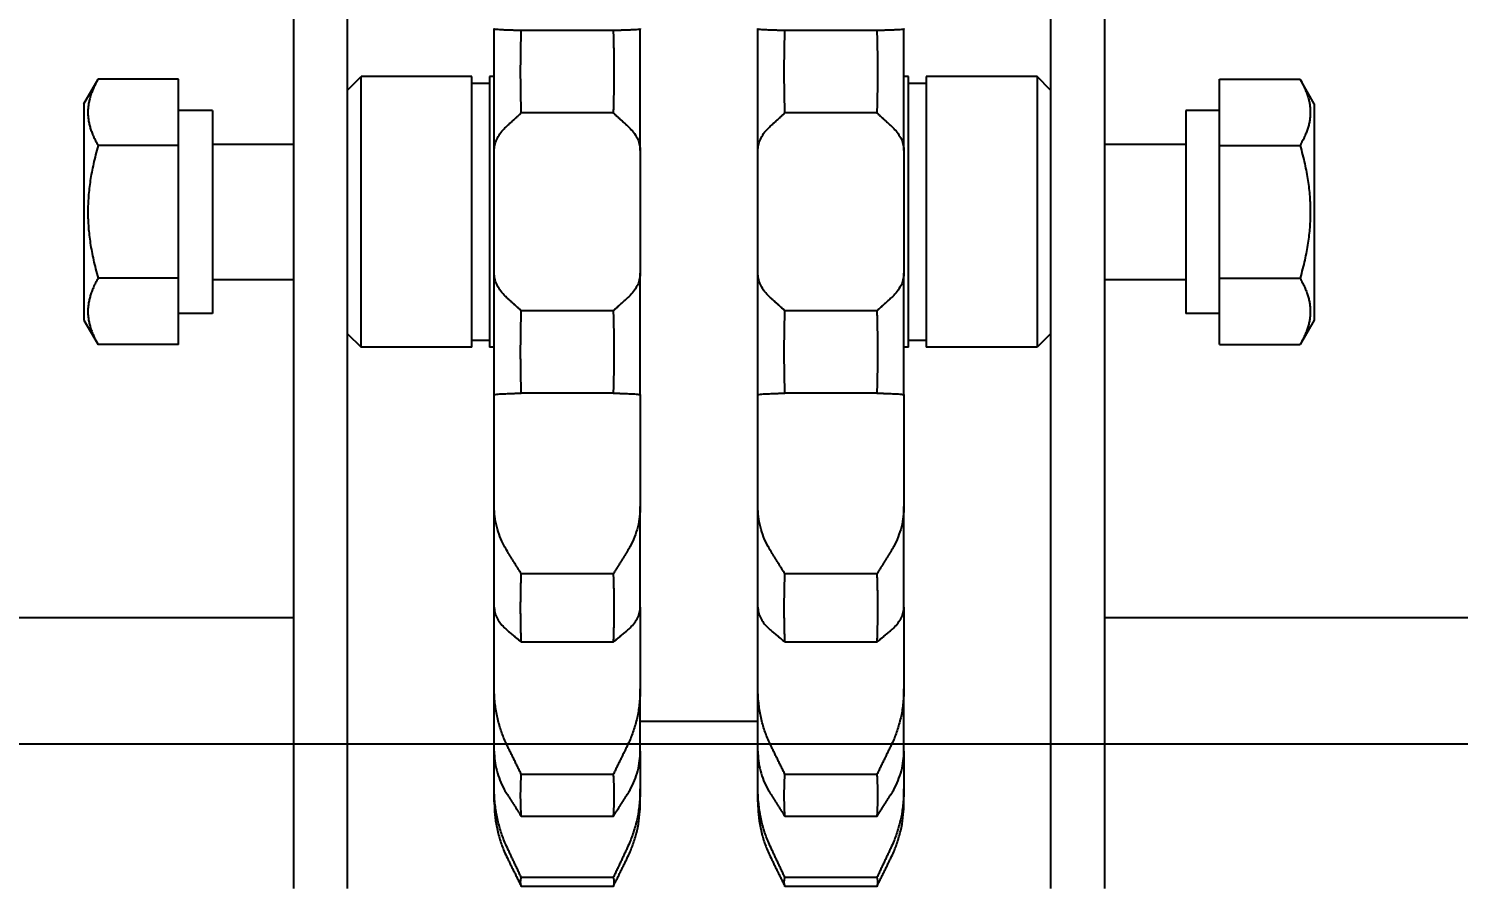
# Model space of a CAD drawing. Header units: millimetres. Extents: x -383313 to -161684, y -117025 to 99224.
# Drawn here: x -348138.7 to -348033, y -3123.4 to -3060 of the extents above; entities that cross this region are included whole.
import ezdxf

# ---------------------------------------------------------------- set-up
doc = ezdxf.new("R2010")
doc.units = ezdxf.units.MM
doc.header["$MEASUREMENT"] = 0
doc.layers.get('Defpoints').update_dxf_attribs({"color": 31})
for name, color, linetype in [('001__КОНСТРУКТИВ__размеры внутр.', 7, 'Continuous'), ('PV-10B1', 7, 'Continuous'), ('PV-3401', 7, 'Continuous')]:
    doc.layers.add(name, color=color, linetype=linetype)
doc.styles.add('PSTUDIO', font='arial.ttf')
doc.dimstyles.new('PS_TICK', dxfattribs={"dimscale": 100, "dimtxt": 2.5, "dimasz": 1, "dimexe": 2, "dimexo": 2, "dimgap": 1, "dimtad": 1, "dimdec": 0, "dimzin": 0, "dimdsep": 46, "dimtxsty": 'PSTUDIO', "dimblk": 'ARCHTICK', "dimcen": 2, "dimdle": 1.5, "dimse1": 1, "dimse2": 1, "dimadec": 0, "dimazin": 0, "dimtfac": 1, "dimtdec": 0, "dimtix": 1, "dimtmove": 1, "dimatfit": 3, "dimldrblk": 'ARCHTICK', "dimfxl": 1, "dimtolj": 1, "dimtzin": 0, "dimarcsym": 0})

# ---------------------------------------------------------------- blocks, each defined once
blk = doc.blocks.new('_ArchTick')
at = {"color": 0, "linetype": 'ByBlock', "const_width": 0.15}
blk.add_lwpolyline([(-0.5, -0.5), (0.5, 0.5)], dxfattribs=at)
blk = doc.blocks.new('*D267')
at = {"layer": '001__КОНСТРУКТИВ__размеры внутр.', "color": 0, "lineweight": -2, "ltscale": 100, "transparency": 16777216}
for p, q in [((-349188.38, -1822.52), (-349188.38, -4257.72)), ((-344174, -2819.4), (-344174, -4257.72)), ((-349338.38, -4057.72), (-344024, -4057.72))]:
    blk.add_line(p, q, dxfattribs=at)
at = {"layer": 'Defpoints', "color": 0, "ltscale": 100, "transparency": 16777216}
for p in [(-349188.38, -1622.52), (-344174, -2619.4), (-344174, -4057.72)]:
    blk.add_point(p, dxfattribs=at)
at = {"layer": '001__КОНСТРУКТИВ__размеры внутр.', "color": 0, "lineweight": -2, "ltscale": 100, "transparency": 16777216, "xscale": 100, "yscale": 100, "zscale": 100, "rotation": 180}
blk.add_blockref('_ArchTick', (-349188.38, -4057.72), dxfattribs=at)
at = {"layer": '001__КОНСТРУКТИВ__размеры внутр.', "color": 0, "lineweight": -2, "ltscale": 100, "transparency": 16777216, "xscale": 100, "yscale": 100, "zscale": 100}
blk.add_blockref('_ArchTick', (-344174, -4057.72), dxfattribs=at)
at = {"layer": '001__КОНСТРУКТИВ__размеры внутр.', "color": 0, "ltscale": 100, "transparency": 16777216, "insert": (-346681.19, -3830.08), "char_height": 250, "attachment_point": 5, "style": 'PSTUDIO'}
blk.add_mtext('\\A1;5014', dxfattribs=at)
blk = doc.blocks.new('*U200')
at = {"layer": 'PV-3401'}
for p, q in [((-1678.6, 5802.65), (-1678.6, 5357.65)), ((-1716.6, 5373.15), (-1718.42, 5372.1)), ((-1716.6, 5373.15), (-1700.6, 5373.15)), ((-1700.6, 5373.15), (-1698.79, 5372.1)), ((-1718.42, 5366.15), (-1718.42, 5372.1)), ((-1713.51, 5366.15), (-1713.51, 5372.1)), ((-1703.7, 5366.15), (-1703.7, 5372.1)), ((-1698.79, 5366.15), (-1698.79, 5372.1)), ((-1713.51, 5366.15), (-1718.42, 5366.15)), ((-1716.1, 5366.15), (-1716.1, 5363.65)), ((-1703.7, 5366.15), (-1713.51, 5366.15)), ((-1698.79, 5366.15), (-1703.7, 5366.15)), ((-1701.1, 5366.15), (-1701.1, 5363.65)), ((-1716.1, 5363.65), (-1701.1, 5363.65)), ((-1713.6, 5357.65), (-1713.6, 5363.65)), ((-1703.6, 5357.65), (-1703.6, 5363.65)), ((-1658.6, 5357.65), (-1738.6, 5357.65)), ((-1738.6, 5353.65), (-1658.6, 5353.65)), ((-1717.6, 5353.65), (-1718.6, 5352.65)), ((-1699.6, 5353.65), (-1698.6, 5352.65)), ((-1718.6, 5352.65), (-1698.6, 5352.65)), ((-1718.6, 5352.65), (-1718.6, 5344.45)), ((-1698.6, 5352.65), (-1698.6, 5344.45)), ((-1718.6, 5344.45), (-1698.6, 5344.45)), ((-1718.1, 5344.45), (-1718.1, 5343.15)), ((-1699.1, 5344.45), (-1699.1, 5343.15)), ((-1698.6, 5343.15), (-1718.6, 5343.15)), ((-1718.6, 5343.15), (-1718.6, 5342.8)), ((-1698.6, 5343.15), (-1698.6, 5342.8)), ((-1722.15, 5342.8), (-1722.12, 5342.8)), ((-1713.13, 5342.8), (-1722.12, 5342.8)), ((-1713.13, 5342.8), (-1712.31, 5342.8)), ((-1712.31, 5342.8), (-1704.9, 5342.8)), ((-1704.9, 5342.8), (-1704.08, 5342.8)), ((-1695.09, 5342.8), (-1704.08, 5342.8)), ((-1695.09, 5342.8), (-1695.06, 5342.8)), ((-1695.06, 5342.8), (-1688.29, 5342.8)), ((-1688.29, 5342.8), (-1686.83, 5342.8)), ((-1679.39, 5342.8), (-1686.83, 5342.8)), ((-1679.39, 5342.8), (-1675.2, 5342.8)), ((-1675.2, 5342.8), (-1673.34, 5342.8)), ((-1668.74, 5342.8), (-1673.34, 5342.8)), ((-1668.74, 5342.8), (-1667.88, 5342.8)), ((-1667.88, 5342.8), (-1665.95, 5342.8)), ((-1664.99, 5342.8), (-1665.95, 5342.8)), ((-1722, 5340.8), (-1722, 5334)), ((-1715.92, 5340.8), (-1715.92, 5334)), ((-1701.29, 5340.8), (-1701.29, 5334)), ((-1695.21, 5340.8), (-1695.21, 5334)), ((-1681.85, 5340.8), (-1681.85, 5334)), ((-1676.81, 5340.8), (-1676.81, 5334)), ((-1667.03, 5340.8), (-1667.03, 5334)), ((-1663.92, 5340.8), (-1663.92, 5334)), ((-1659.4, 5340.8), (-1659.4, 5334)), ((-1658.75, 5340.8), (-1658.75, 5334)), ((-1722.12, 5332), (-1722.15, 5332)), ((-1713.13, 5332), (-1722.12, 5332)), ((-1712.31, 5332), (-1713.13, 5332)), ((-1704.9, 5332), (-1712.31, 5332)), ((-1704.08, 5332), (-1704.9, 5332)), ((-1695.09, 5332), (-1704.08, 5332)), ((-1695.06, 5332), (-1695.09, 5332)), ((-1688.29, 5332), (-1695.06, 5332)), ((-1686.83, 5332), (-1688.29, 5332)), ((-1679.39, 5332), (-1686.83, 5332)), ((-1675.2, 5332), (-1679.39, 5332)), ((-1673.34, 5332), (-1675.2, 5332)), ((-1668.74, 5332), (-1673.34, 5332)), ((-1670.96, 5323.3), (-1670.96, 5332)), ((-1667.88, 5332), (-1668.74, 5332)), ((-1665.95, 5332), (-1667.88, 5332)), ((-1664.99, 5332), (-1665.95, 5332)), ((-1722.15, 5323.3), (-1722.12, 5323.3)), ((-1713.13, 5323.3), (-1722.12, 5323.3)), ((-1713.13, 5323.3), (-1712.31, 5323.3)), ((-1712.31, 5323.3), (-1704.9, 5323.3)), ((-1704.9, 5323.3), (-1704.08, 5323.3)), ((-1695.09, 5323.3), (-1704.08, 5323.3)), ((-1695.09, 5323.3), (-1695.06, 5323.3)), ((-1695.06, 5323.3), (-1688.29, 5323.3)), ((-1688.29, 5323.3), (-1686.83, 5323.3)), ((-1679.39, 5323.3), (-1686.83, 5323.3)), ((-1679.39, 5323.3), (-1675.2, 5323.3)), ((-1675.2, 5323.3), (-1673.34, 5323.3)), ((-1668.74, 5323.3), (-1673.34, 5323.3)), ((-1668.74, 5323.3), (-1667.88, 5323.3)), ((-1667.88, 5323.3), (-1665.95, 5323.3)), ((-1664.99, 5323.3), (-1665.95, 5323.3)), ((-1722, 5321.3), (-1722, 5314.5)), ((-1715.92, 5321.3), (-1715.92, 5314.5)), ((-1701.29, 5321.3), (-1701.29, 5314.5)), ((-1695.21, 5321.3), (-1695.21, 5314.5)), ((-1681.85, 5321.3), (-1681.85, 5314.5)), ((-1676.81, 5321.3), (-1676.81, 5314.5)), ((-1667.03, 5321.3), (-1667.03, 5314.5)), ((-1663.92, 5321.3), (-1663.92, 5314.5)), ((-1659.4, 5321.3), (-1659.4, 5314.5)), ((-1658.75, 5321.3), (-1658.75, 5314.5)), ((-1722.12, 5312.5), (-1722.15, 5312.5)), ((-1713.13, 5312.5), (-1722.12, 5312.5)), ((-1718.6, 5312.5), (-1718.6, 5312.15)), ((-1712.31, 5312.5), (-1713.13, 5312.5)), ((-1704.9, 5312.5), (-1712.31, 5312.5)), ((-1704.08, 5312.5), (-1704.9, 5312.5)), ((-1695.09, 5312.5), (-1704.08, 5312.5)), ((-1698.6, 5312.5), (-1698.6, 5312.15)), ((-1695.06, 5312.5), (-1695.09, 5312.5)), ((-1688.29, 5312.5), (-1695.06, 5312.5)), ((-1686.83, 5312.5), (-1688.29, 5312.5)), ((-1679.39, 5312.5), (-1686.83, 5312.5)), ((-1675.2, 5312.5), (-1679.39, 5312.5)), ((-1673.34, 5312.5), (-1675.2, 5312.5)), ((-1668.74, 5312.5), (-1673.34, 5312.5)), ((-1667.88, 5312.5), (-1668.74, 5312.5)), ((-1665.95, 5312.5), (-1667.88, 5312.5)), ((-1664.99, 5312.5), (-1665.95, 5312.5)), ((-1718.6, 5312.15), (-1698.6, 5312.15)), ((-1718.1, 5312.15), (-1718.1, 5310.85)), ((-1699.1, 5312.15), (-1699.1, 5310.85)), ((-1698.6, 5310.85), (-1718.6, 5310.85)), ((-1718.6, 5310.85), (-1718.6, 5302.65)), ((-1698.6, 5310.85), (-1698.6, 5302.65)), ((-1698.6, 5302.65), (-1718.6, 5302.65)), ((-1717.6, 5301.65), (-1718.6, 5302.65)), ((-1699.6, 5301.65), (-1698.6, 5302.65)), ((-1658.6, 5301.65), (-1738.6, 5301.65)), ((-1738.6, 5297.65), (-1658.6, 5297.65)), ((-1713.6, 5291.65), (-1713.6, 5297.65)), ((-1703.6, 5291.65), (-1703.6, 5297.65)), ((-1678.6, 5297.65), (-1678.6, 4852.65)), ((-1716.1, 5291.65), (-1701.1, 5291.65)), ((-1716.1, 5291.65), (-1716.1, 5289.15)), ((-1701.1, 5291.65), (-1701.1, 5289.15)), ((-1713.51, 5289.15), (-1718.42, 5289.15)), ((-1718.42, 5289.15), (-1718.42, 5283.2)), ((-1703.7, 5289.15), (-1713.51, 5289.15)), ((-1713.51, 5289.15), (-1713.51, 5283.2)), ((-1698.79, 5289.15), (-1703.7, 5289.15)), ((-1703.7, 5289.15), (-1703.7, 5283.2)), ((-1698.79, 5289.15), (-1698.79, 5283.2)), ((-1716.6, 5282.15), (-1718.42, 5283.2)), ((-1700.6, 5282.15), (-1698.79, 5283.2)), ((-1716.6, 5282.15), (-1700.6, 5282.15))]:
    blk.add_line(p, q, dxfattribs=at)
for centre, start, end in [((-1664.99, 5333.3), 89.3599, 90), ((-1664.99, 5341.5), 270, 270.6401), ((-1664.99, 5313.8), 89.3599, 90), ((-1664.99, 5322), 270, 270.6401)]:
    blk.add_arc(centre, 9.5, start, end, dxfattribs=at)
for points, weights in [([(-1718.42, 5372.1), (-1715.96, 5373.52), (-1713.51, 5372.1)], [1.22364575665, 1.41294441399, 1.22364575665]), ([(-1713.51, 5372.1), (-1708.6, 5373.52), (-1703.7, 5372.1)], [1.22364575665, 1.41294441399, 1.22364575665]), ([(-1703.7, 5372.1), (-1701.24, 5373.52), (-1698.79, 5372.1)], [1.22364575665, 1.41294441399, 1.22364575665]), ([(-1722.04, 5341.83), (-1722.02, 5341.33), (-1722, 5340.8)], [1, 1.00025461956, 1]), ([(-1715.92, 5340.8), (-1715.44, 5341.33), (-1714.98, 5341.83)], [1, 1.00025461955, 1]), ([(-1702.22, 5341.83), (-1701.77, 5341.33), (-1701.29, 5340.8)], [1, 1.00025461957, 1]), ([(-1695.21, 5340.8), (-1695.19, 5341.33), (-1695.17, 5341.83)], [1, 1.00025461957, 1]), ([(-1683.51, 5341.83), (-1682.7, 5341.33), (-1681.85, 5340.8)], [1, 1.00025461956, 1]), ([(-1676.81, 5340.8), (-1677.25, 5341.33), (-1677.67, 5341.83)], [1, 1.00025461955, 1]), ([(-1669.14, 5341.83), (-1668.1, 5341.33), (-1667.03, 5340.8)], [1, 1.00025461956, 1]), ([(-1663.92, 5340.8), (-1664.74, 5341.33), (-1665.53, 5341.83)], [1, 1.00025461955, 1]), ([(-1661.59, 5341.83), (-1660.52, 5341.33), (-1659.4, 5340.8)], [1, 1.00025461958, 1]), ([(-1658.75, 5340.8), (-1659.81, 5341.33), (-1660.83, 5341.83)], [1, 1.00025461957, 1]), ([(-1722, 5340.8), (-1718.96, 5340.89), (-1715.92, 5340.8)], [1, 1.00194841845, 1]), ([(-1701.29, 5340.8), (-1698.25, 5340.89), (-1695.21, 5340.8)], [1, 1.00194841845, 1]), ([(-1681.85, 5340.8), (-1679.33, 5340.89), (-1676.81, 5340.8)], [1, 1.00194841845, 1]), ([(-1667.03, 5340.8), (-1665.47, 5340.89), (-1663.92, 5340.8)], [1, 1.00194841845, 1]), ([(-1659.4, 5340.8), (-1659.07, 5340.89), (-1658.75, 5340.8)], [1, 1.00194841845, 1]), ([(-1722, 5334), (-1722.02, 5333.47), (-1722.04, 5332.97)], [1, 1.00025461955, 1]), ([(-1715.92, 5334), (-1718.96, 5333.9), (-1722, 5334)], [1, 1.00194841845, 1]), ([(-1714.98, 5332.97), (-1715.44, 5333.47), (-1715.92, 5334)], [1, 1.00025461956, 1]), ([(-1701.29, 5334), (-1701.77, 5333.47), (-1702.22, 5332.97)], [1, 1.00025461958, 1]), ([(-1695.21, 5334), (-1698.25, 5333.9), (-1701.29, 5334)], [1, 1.00194841845, 1]), ([(-1695.17, 5332.97), (-1695.19, 5333.47), (-1695.21, 5334)], [1, 1.00025461956, 1]), ([(-1681.85, 5334), (-1682.7, 5333.47), (-1683.51, 5332.97)], [1, 1.00025461956, 1]), ([(-1676.81, 5334), (-1679.33, 5333.9), (-1681.85, 5334)], [1, 1.00194841845, 1]), ([(-1677.67, 5332.97), (-1677.25, 5333.47), (-1676.81, 5334)], [1, 1.00025461956, 1]), ([(-1667.03, 5334), (-1668.1, 5333.47), (-1669.14, 5332.97)], [1, 1.00025461954, 1]), ([(-1663.92, 5334), (-1665.47, 5333.9), (-1667.03, 5334)], [1, 1.00194841845, 1]), ([(-1665.53, 5332.97), (-1664.74, 5333.47), (-1663.92, 5334)], [1, 1.00025461957, 1]), ([(-1659.4, 5334), (-1660.52, 5333.47), (-1661.59, 5332.97)], [1, 1.00025461953, 1]), ([(-1660.83, 5332.97), (-1659.81, 5333.47), (-1658.75, 5334)], [1, 1.00025461955, 1]), ([(-1658.75, 5334), (-1659.07, 5333.9), (-1659.4, 5334)], [1, 1.00194841845, 1]), ([(-1722.04, 5322.33), (-1722.02, 5321.83), (-1722, 5321.3)], [1, 1.00025461954, 1]), ([(-1715.92, 5321.3), (-1715.44, 5321.83), (-1714.98, 5322.33)], [1, 1.00025461958, 1]), ([(-1702.22, 5322.33), (-1701.77, 5321.83), (-1701.29, 5321.3)], [1, 1.00025461957, 1]), ([(-1695.21, 5321.3), (-1695.19, 5321.83), (-1695.17, 5322.33)], [1, 1.00025461957, 1]), ([(-1683.51, 5322.33), (-1682.7, 5321.83), (-1681.85, 5321.3)], [1, 1.00025461957, 1]), ([(-1676.81, 5321.3), (-1677.25, 5321.83), (-1677.67, 5322.33)], [1, 1.00025461955, 1]), ([(-1669.14, 5322.33), (-1668.1, 5321.83), (-1667.03, 5321.3)], [1, 1.00025461957, 1]), ([(-1663.92, 5321.3), (-1664.74, 5321.83), (-1665.53, 5322.33)], [1, 1.00025461956, 1]), ([(-1661.59, 5322.33), (-1660.52, 5321.83), (-1659.4, 5321.3)], [1, 1.00025461957, 1]), ([(-1658.75, 5321.3), (-1659.81, 5321.83), (-1660.83, 5322.33)], [1, 1.00025461957, 1]), ([(-1722, 5321.3), (-1718.96, 5321.39), (-1715.92, 5321.3)], [1, 1.00194841845, 1]), ([(-1701.29, 5321.3), (-1698.25, 5321.39), (-1695.21, 5321.3)], [1, 1.00194841845, 1]), ([(-1681.85, 5321.3), (-1679.33, 5321.39), (-1676.81, 5321.3)], [1, 1.00194841845, 1]), ([(-1667.03, 5321.3), (-1665.47, 5321.39), (-1663.92, 5321.3)], [1, 1.00194841845, 1]), ([(-1659.4, 5321.3), (-1659.07, 5321.39), (-1658.75, 5321.3)], [1, 1.00194841845, 1]), ([(-1722, 5314.5), (-1722.02, 5313.97), (-1722.04, 5313.47)], [1, 1.00025461953, 1]), ([(-1715.92, 5314.5), (-1718.96, 5314.4), (-1722, 5314.5)], [1, 1.00194841845, 1]), ([(-1714.98, 5313.47), (-1715.44, 5313.97), (-1715.92, 5314.5)], [1, 1.00025461957, 1]), ([(-1701.29, 5314.5), (-1701.77, 5313.97), (-1702.22, 5313.47)], [1, 1.00025461956, 1]), ([(-1695.21, 5314.5), (-1698.25, 5314.4), (-1701.29, 5314.5)], [1, 1.00194841845, 1]), ([(-1695.17, 5313.47), (-1695.19, 5313.97), (-1695.21, 5314.5)], [1, 1.00025461956, 1]), ([(-1681.85, 5314.5), (-1682.7, 5313.97), (-1683.51, 5313.47)], [1, 1.00025461958, 1]), ([(-1676.81, 5314.5), (-1679.33, 5314.4), (-1681.85, 5314.5)], [1, 1.00194841845, 1]), ([(-1677.67, 5313.47), (-1677.25, 5313.97), (-1676.81, 5314.5)], [1, 1.00025461956, 1]), ([(-1667.03, 5314.5), (-1668.1, 5313.97), (-1669.14, 5313.47)], [1, 1.00025461957, 1]), ([(-1663.92, 5314.5), (-1665.47, 5314.4), (-1667.03, 5314.5)], [1, 1.00194841845, 1]), ([(-1665.53, 5313.47), (-1664.74, 5313.97), (-1663.92, 5314.5)], [1, 1.00025461954, 1]), ([(-1659.4, 5314.5), (-1660.52, 5313.97), (-1661.59, 5313.47)], [1, 1.00025461957, 1]), ([(-1660.83, 5313.47), (-1659.81, 5313.97), (-1658.75, 5314.5)], [1, 1.00025461957, 1]), ([(-1658.75, 5314.5), (-1659.07, 5314.4), (-1659.4, 5314.5)], [1, 1.00194841845, 1]), ([(-1718.42, 5283.2), (-1715.96, 5281.78), (-1713.51, 5283.2)], [1.22364575665, 1.41294441399, 1.22364575665]), ([(-1713.51, 5283.2), (-1708.6, 5281.78), (-1703.7, 5283.2)], [1.22364575665, 1.41294441399, 1.22364575665]), ([(-1703.7, 5283.2), (-1701.24, 5281.78), (-1698.79, 5283.2)], [1.22364575665, 1.41294441399, 1.22364575665])]:
    blk.add_rational_spline(points, weights, degree=2, dxfattribs=at)
for points, knots in [([(-1722.12, 5342.8), (-1722.11, 5342.8), (-1722.1, 5342.78), (-1722.09, 5342.72), (-1722.09, 5342.68), (-1722.07, 5342.55), (-1722.07, 5342.46), (-1722.06, 5342.27), (-1722.05, 5342.17), (-1722.04, 5341.98), (-1722.04, 5341.91), (-1722.04, 5341.83)], [43.585605, 43.585605, 43.585605, 43.585605, 44.52713, 44.52713, 45.468654, 45.468654, 46.410179, 46.410179, 47.351703, 47.351703, 47.881108, 47.881108, 47.881108, 47.881108]), ([(-1714.98, 5341.83), (-1714.91, 5341.91), (-1714.84, 5341.98), (-1714.65, 5342.17), (-1714.52, 5342.27), (-1714.25, 5342.46), (-1714.11, 5342.55), (-1713.82, 5342.68), (-1713.68, 5342.72), (-1713.4, 5342.78), (-1713.26, 5342.8), (-1713.13, 5342.8)], [10.115097, 10.115097, 10.115097, 10.115097, 10.644502, 10.644502, 11.586026, 11.586026, 12.527551, 12.527551, 13.469075, 13.469075, 14.4106, 14.4106, 14.4106, 14.4106]), ([(-1704.08, 5342.8), (-1703.95, 5342.8), (-1703.81, 5342.78), (-1703.53, 5342.72), (-1703.38, 5342.68), (-1703.1, 5342.55), (-1702.96, 5342.46), (-1702.69, 5342.27), (-1702.56, 5342.17), (-1702.36, 5341.98), (-1702.29, 5341.91), (-1702.22, 5341.83)], [43.585605, 43.585605, 43.585605, 43.585605, 44.52713, 44.52713, 45.468654, 45.468654, 46.410179, 46.410179, 47.351703, 47.351703, 47.881108, 47.881108, 47.881108, 47.881108]), ([(-1695.17, 5341.83), (-1695.16, 5341.91), (-1695.16, 5341.98), (-1695.15, 5342.17), (-1695.15, 5342.27), (-1695.14, 5342.46), (-1695.13, 5342.55), (-1695.12, 5342.68), (-1695.11, 5342.72), (-1695.1, 5342.78), (-1695.1, 5342.8), (-1695.09, 5342.8)], [10.115097, 10.115097, 10.115097, 10.115097, 10.644502, 10.644502, 11.586026, 11.586026, 12.527551, 12.527551, 13.469075, 13.469075, 14.4106, 14.4106, 14.4106, 14.4106]), ([(-1686.83, 5342.8), (-1686.59, 5342.8), (-1686.34, 5342.78), (-1685.84, 5342.72), (-1685.58, 5342.68), (-1685.07, 5342.55), (-1684.82, 5342.46), (-1684.34, 5342.27), (-1684.1, 5342.17), (-1683.76, 5341.98), (-1683.64, 5341.91), (-1683.51, 5341.83)], [43.585605, 43.585605, 43.585605, 43.585605, 44.52713, 44.52713, 45.468654, 45.468654, 46.410179, 46.410179, 47.351703, 47.351703, 47.881108, 47.881108, 47.881108, 47.881108]), ([(-1677.67, 5341.83), (-1677.74, 5341.91), (-1677.8, 5341.98), (-1677.98, 5342.17), (-1678.1, 5342.27), (-1678.35, 5342.46), (-1678.48, 5342.55), (-1678.75, 5342.68), (-1678.88, 5342.72), (-1679.14, 5342.78), (-1679.27, 5342.8), (-1679.39, 5342.8)], [10.115097, 10.115097, 10.115097, 10.115097, 10.644502, 10.644502, 11.586026, 11.586026, 12.527551, 12.527551, 13.469075, 13.469075, 14.4106, 14.4106, 14.4106, 14.4106]), ([(-1673.34, 5342.8), (-1673.04, 5342.8), (-1672.73, 5342.78), (-1672.09, 5342.72), (-1671.76, 5342.68), (-1671.12, 5342.55), (-1670.8, 5342.46), (-1670.19, 5342.27), (-1669.89, 5342.17), (-1669.45, 5341.98), (-1669.3, 5341.91), (-1669.14, 5341.83)], [43.585605, 43.585605, 43.585605, 43.585605, 44.52713, 44.52713, 45.468654, 45.468654, 46.410179, 46.410179, 47.351703, 47.351703, 47.881108, 47.881108, 47.881108, 47.881108]), ([(-1665.53, 5341.83), (-1665.65, 5341.91), (-1665.77, 5341.98), (-1666.11, 5342.17), (-1666.33, 5342.27), (-1666.8, 5342.46), (-1667.05, 5342.55), (-1667.54, 5342.68), (-1667.79, 5342.72), (-1668.27, 5342.78), (-1668.52, 5342.8), (-1668.74, 5342.8)], [10.115097, 10.115097, 10.115097, 10.115097, 10.644502, 10.644502, 11.586026, 11.586026, 12.527551, 12.527551, 13.469075, 13.469075, 14.4106, 14.4106, 14.4106, 14.4106]), ([(-1665.95, 5342.8), (-1665.64, 5342.8), (-1665.31, 5342.78), (-1664.65, 5342.72), (-1664.31, 5342.68), (-1663.64, 5342.55), (-1663.31, 5342.46), (-1662.68, 5342.27), (-1662.37, 5342.17), (-1661.92, 5341.98), (-1661.75, 5341.91), (-1661.59, 5341.83)], [43.585605, 43.585605, 43.585605, 43.585605, 44.52713, 44.52713, 45.468654, 45.468654, 46.410179, 46.410179, 47.351703, 47.351703, 47.881108, 47.881108, 47.881108, 47.881108]), ([(-1660.83, 5341.83), (-1660.99, 5341.91), (-1661.15, 5341.98), (-1661.58, 5342.17), (-1661.87, 5342.27), (-1662.48, 5342.46), (-1662.79, 5342.55), (-1663.43, 5342.68), (-1663.75, 5342.72), (-1664.34, 5342.78), (-1664.62, 5342.8), (-1664.88, 5342.8)], [10.115097, 10.115097, 10.115097, 10.115097, 10.644502, 10.644502, 11.586026, 11.586026, 12.527551, 12.527551, 13.469075, 13.469075, 14.298941, 14.298941, 14.298941, 14.298941]), ([(-1722.04, 5332.97), (-1722.04, 5332.89), (-1722.04, 5332.82), (-1722.05, 5332.63), (-1722.06, 5332.52), (-1722.07, 5332.33), (-1722.07, 5332.25), (-1722.09, 5332.12), (-1722.09, 5332.08), (-1722.1, 5332.01), (-1722.11, 5332), (-1722.12, 5332)], [10.115097, 10.115097, 10.115097, 10.115097, 10.644502, 10.644502, 11.586026, 11.586026, 12.527551, 12.527551, 13.469075, 13.469075, 14.4106, 14.4106, 14.4106, 14.4106]), ([(-1713.13, 5332), (-1713.26, 5332), (-1713.4, 5332.01), (-1713.68, 5332.08), (-1713.82, 5332.12), (-1714.11, 5332.25), (-1714.25, 5332.33), (-1714.52, 5332.52), (-1714.65, 5332.63), (-1714.84, 5332.82), (-1714.91, 5332.89), (-1714.98, 5332.97)], [43.585571, 43.585571, 43.585571, 43.585571, 44.527095, 44.527095, 45.468619, 45.468619, 46.410144, 46.410144, 47.351668, 47.351668, 47.881074, 47.881074, 47.881074, 47.881074]), ([(-1702.22, 5332.97), (-1702.29, 5332.89), (-1702.36, 5332.82), (-1702.56, 5332.63), (-1702.69, 5332.52), (-1702.96, 5332.33), (-1703.1, 5332.25), (-1703.38, 5332.12), (-1703.53, 5332.08), (-1703.81, 5332.01), (-1703.95, 5332), (-1704.08, 5332)], [10.115097, 10.115097, 10.115097, 10.115097, 10.644502, 10.644502, 11.586026, 11.586026, 12.527551, 12.527551, 13.469075, 13.469075, 14.4106, 14.4106, 14.4106, 14.4106]), ([(-1695.09, 5332), (-1695.1, 5332), (-1695.1, 5332.01), (-1695.11, 5332.08), (-1695.12, 5332.12), (-1695.13, 5332.25), (-1695.14, 5332.33), (-1695.15, 5332.52), (-1695.15, 5332.63), (-1695.16, 5332.82), (-1695.16, 5332.89), (-1695.17, 5332.97)], [43.585571, 43.585571, 43.585571, 43.585571, 44.527095, 44.527095, 45.468619, 45.468619, 46.410144, 46.410144, 47.351668, 47.351668, 47.881074, 47.881074, 47.881074, 47.881074]), ([(-1683.51, 5332.97), (-1683.64, 5332.89), (-1683.76, 5332.82), (-1684.1, 5332.63), (-1684.34, 5332.52), (-1684.82, 5332.33), (-1685.07, 5332.25), (-1685.58, 5332.12), (-1685.84, 5332.08), (-1686.34, 5332.01), (-1686.59, 5332), (-1686.83, 5332)], [10.115097, 10.115097, 10.115097, 10.115097, 10.644502, 10.644502, 11.586026, 11.586026, 12.527551, 12.527551, 13.469075, 13.469075, 14.4106, 14.4106, 14.4106, 14.4106]), ([(-1679.39, 5332), (-1679.27, 5332), (-1679.14, 5332.01), (-1678.88, 5332.08), (-1678.75, 5332.12), (-1678.48, 5332.25), (-1678.35, 5332.33), (-1678.1, 5332.52), (-1677.98, 5332.63), (-1677.8, 5332.82), (-1677.74, 5332.89), (-1677.67, 5332.97)], [43.585571, 43.585571, 43.585571, 43.585571, 44.527095, 44.527095, 45.468619, 45.468619, 46.410144, 46.410144, 47.351668, 47.351668, 47.881074, 47.881074, 47.881074, 47.881074]), ([(-1669.14, 5332.97), (-1669.3, 5332.89), (-1669.45, 5332.82), (-1669.89, 5332.63), (-1670.19, 5332.52), (-1670.8, 5332.33), (-1671.12, 5332.25), (-1671.76, 5332.12), (-1672.09, 5332.08), (-1672.73, 5332.01), (-1673.04, 5332), (-1673.34, 5332)], [10.115097, 10.115097, 10.115097, 10.115097, 10.644502, 10.644502, 11.586026, 11.586026, 12.527551, 12.527551, 13.469075, 13.469075, 14.4106, 14.4106, 14.4106, 14.4106]), ([(-1668.74, 5332), (-1668.52, 5332), (-1668.27, 5332.01), (-1667.79, 5332.08), (-1667.54, 5332.12), (-1667.05, 5332.25), (-1666.8, 5332.33), (-1666.33, 5332.52), (-1666.11, 5332.63), (-1665.77, 5332.82), (-1665.65, 5332.89), (-1665.53, 5332.97)], [43.585571, 43.585571, 43.585571, 43.585571, 44.527095, 44.527095, 45.468619, 45.468619, 46.410144, 46.410144, 47.351668, 47.351668, 47.881074, 47.881074, 47.881074, 47.881074]), ([(-1661.59, 5332.97), (-1661.75, 5332.89), (-1661.92, 5332.82), (-1662.37, 5332.63), (-1662.68, 5332.52), (-1663.31, 5332.33), (-1663.64, 5332.25), (-1664.31, 5332.12), (-1664.65, 5332.08), (-1665.31, 5332.01), (-1665.64, 5332), (-1665.95, 5332)], [10.115097, 10.115097, 10.115097, 10.115097, 10.644502, 10.644502, 11.586026, 11.586026, 12.527551, 12.527551, 13.469075, 13.469075, 14.4106, 14.4106, 14.4106, 14.4106]), ([(-1664.88, 5332), (-1664.62, 5332), (-1664.34, 5332.02), (-1663.75, 5332.08), (-1663.43, 5332.12), (-1662.79, 5332.25), (-1662.48, 5332.33), (-1661.87, 5332.52), (-1661.58, 5332.63), (-1661.15, 5332.82), (-1660.99, 5332.89), (-1660.83, 5332.97)], [43.697229, 43.697229, 43.697229, 43.697229, 44.527095, 44.527095, 45.468619, 45.468619, 46.410144, 46.410144, 47.351668, 47.351668, 47.881074, 47.881074, 47.881074, 47.881074]), ([(-1722.12, 5323.3), (-1722.11, 5323.3), (-1722.1, 5323.28), (-1722.09, 5323.22), (-1722.09, 5323.18), (-1722.07, 5323.05), (-1722.07, 5322.96), (-1722.06, 5322.77), (-1722.05, 5322.67), (-1722.04, 5322.48), (-1722.04, 5322.41), (-1722.04, 5322.33)], [43.585571, 43.585571, 43.585571, 43.585571, 44.527095, 44.527095, 45.468619, 45.468619, 46.410144, 46.410144, 47.351668, 47.351668, 47.881074, 47.881074, 47.881074, 47.881074]), ([(-1714.98, 5322.33), (-1714.91, 5322.41), (-1714.84, 5322.48), (-1714.65, 5322.67), (-1714.52, 5322.77), (-1714.25, 5322.96), (-1714.11, 5323.05), (-1713.82, 5323.18), (-1713.68, 5323.22), (-1713.4, 5323.28), (-1713.26, 5323.3), (-1713.13, 5323.3)], [10.115097, 10.115097, 10.115097, 10.115097, 10.644502, 10.644502, 11.586026, 11.586026, 12.527551, 12.527551, 13.469075, 13.469075, 14.4106, 14.4106, 14.4106, 14.4106]), ([(-1704.08, 5323.3), (-1703.95, 5323.3), (-1703.81, 5323.28), (-1703.53, 5323.22), (-1703.38, 5323.18), (-1703.1, 5323.05), (-1702.96, 5322.96), (-1702.69, 5322.77), (-1702.56, 5322.67), (-1702.36, 5322.48), (-1702.29, 5322.41), (-1702.22, 5322.33)], [43.585571, 43.585571, 43.585571, 43.585571, 44.527095, 44.527095, 45.468619, 45.468619, 46.410144, 46.410144, 47.351668, 47.351668, 47.881074, 47.881074, 47.881074, 47.881074]), ([(-1695.17, 5322.33), (-1695.16, 5322.41), (-1695.16, 5322.48), (-1695.15, 5322.67), (-1695.15, 5322.77), (-1695.14, 5322.96), (-1695.13, 5323.05), (-1695.12, 5323.18), (-1695.11, 5323.22), (-1695.1, 5323.28), (-1695.1, 5323.3), (-1695.09, 5323.3)], [10.115097, 10.115097, 10.115097, 10.115097, 10.644502, 10.644502, 11.586026, 11.586026, 12.527551, 12.527551, 13.469075, 13.469075, 14.4106, 14.4106, 14.4106, 14.4106]), ([(-1686.83, 5323.3), (-1686.59, 5323.3), (-1686.34, 5323.28), (-1685.84, 5323.22), (-1685.58, 5323.18), (-1685.07, 5323.05), (-1684.82, 5322.96), (-1684.34, 5322.77), (-1684.1, 5322.67), (-1683.76, 5322.48), (-1683.64, 5322.41), (-1683.51, 5322.33)], [43.585571, 43.585571, 43.585571, 43.585571, 44.527095, 44.527095, 45.468619, 45.468619, 46.410144, 46.410144, 47.351668, 47.351668, 47.881074, 47.881074, 47.881074, 47.881074]), ([(-1677.67, 5322.33), (-1677.74, 5322.41), (-1677.8, 5322.48), (-1677.98, 5322.67), (-1678.1, 5322.77), (-1678.35, 5322.96), (-1678.48, 5323.05), (-1678.75, 5323.18), (-1678.88, 5323.22), (-1679.14, 5323.28), (-1679.27, 5323.3), (-1679.39, 5323.3)], [10.115097, 10.115097, 10.115097, 10.115097, 10.644502, 10.644502, 11.586026, 11.586026, 12.527551, 12.527551, 13.469075, 13.469075, 14.4106, 14.4106, 14.4106, 14.4106]), ([(-1673.34, 5323.3), (-1673.04, 5323.3), (-1672.73, 5323.28), (-1672.09, 5323.22), (-1671.76, 5323.18), (-1671.12, 5323.05), (-1670.8, 5322.96), (-1670.19, 5322.77), (-1669.89, 5322.67), (-1669.45, 5322.48), (-1669.3, 5322.41), (-1669.14, 5322.33)], [43.585571, 43.585571, 43.585571, 43.585571, 44.527095, 44.527095, 45.468619, 45.468619, 46.410144, 46.410144, 47.351668, 47.351668, 47.881074, 47.881074, 47.881074, 47.881074]), ([(-1665.53, 5322.33), (-1665.65, 5322.41), (-1665.77, 5322.48), (-1666.11, 5322.67), (-1666.33, 5322.77), (-1666.8, 5322.96), (-1667.05, 5323.05), (-1667.54, 5323.18), (-1667.79, 5323.22), (-1668.27, 5323.28), (-1668.52, 5323.3), (-1668.74, 5323.3)], [10.115097, 10.115097, 10.115097, 10.115097, 10.644502, 10.644502, 11.586026, 11.586026, 12.527551, 12.527551, 13.469075, 13.469075, 14.4106, 14.4106, 14.4106, 14.4106]), ([(-1665.95, 5323.3), (-1665.64, 5323.3), (-1665.31, 5323.28), (-1664.65, 5323.22), (-1664.31, 5323.18), (-1663.64, 5323.05), (-1663.31, 5322.96), (-1662.68, 5322.77), (-1662.37, 5322.67), (-1661.92, 5322.48), (-1661.75, 5322.41), (-1661.59, 5322.33)], [43.585571, 43.585571, 43.585571, 43.585571, 44.527095, 44.527095, 45.468619, 45.468619, 46.410144, 46.410144, 47.351668, 47.351668, 47.881074, 47.881074, 47.881074, 47.881074]), ([(-1660.83, 5322.33), (-1660.99, 5322.41), (-1661.15, 5322.48), (-1661.58, 5322.67), (-1661.87, 5322.77), (-1662.48, 5322.96), (-1662.79, 5323.05), (-1663.43, 5323.18), (-1663.75, 5323.22), (-1664.34, 5323.28), (-1664.62, 5323.3), (-1664.88, 5323.3)], [10.115097, 10.115097, 10.115097, 10.115097, 10.644502, 10.644502, 11.586026, 11.586026, 12.527551, 12.527551, 13.469075, 13.469075, 14.298941, 14.298941, 14.298941, 14.298941]), ([(-1722.04, 5313.47), (-1722.04, 5313.38), (-1722.04, 5313.3), (-1722.05, 5313.12), (-1722.06, 5313.01), (-1722.07, 5312.83), (-1722.08, 5312.75), (-1722.09, 5312.62), (-1722.09, 5312.57), (-1722.1, 5312.51), (-1722.11, 5312.5), (-1722.12, 5312.5)], [10.11521, 10.11521, 10.11521, 10.11521, 10.687596, 10.687596, 11.618355, 11.618355, 12.549115, 12.549115, 13.479875, 13.479875, 14.410634, 14.410634, 14.410634, 14.410634]), ([(-1713.13, 5312.5), (-1713.26, 5312.5), (-1713.39, 5312.51), (-1713.67, 5312.57), (-1713.81, 5312.62), (-1714.1, 5312.75), (-1714.24, 5312.83), (-1714.5, 5313.01), (-1714.63, 5313.12), (-1714.83, 5313.3), (-1714.91, 5313.38), (-1714.98, 5313.47)], [43.585571, 43.585571, 43.585571, 43.585571, 44.51633, 44.51633, 45.44709, 45.44709, 46.37785, 46.37785, 47.308609, 47.308609, 47.880995, 47.880995, 47.880995, 47.880995]), ([(-1702.22, 5313.47), (-1702.3, 5313.38), (-1702.38, 5313.3), (-1702.57, 5313.12), (-1702.7, 5313.01), (-1702.97, 5312.83), (-1703.11, 5312.75), (-1703.39, 5312.62), (-1703.53, 5312.57), (-1703.81, 5312.51), (-1703.95, 5312.5), (-1704.08, 5312.5)], [10.11521, 10.11521, 10.11521, 10.11521, 10.687596, 10.687596, 11.618355, 11.618355, 12.549115, 12.549115, 13.479875, 13.479875, 14.410634, 14.410634, 14.410634, 14.410634]), ([(-1695.09, 5312.5), (-1695.1, 5312.5), (-1695.1, 5312.51), (-1695.11, 5312.57), (-1695.12, 5312.62), (-1695.13, 5312.75), (-1695.14, 5312.83), (-1695.15, 5313.01), (-1695.15, 5313.12), (-1695.16, 5313.3), (-1695.16, 5313.38), (-1695.17, 5313.47)], [43.585571, 43.585571, 43.585571, 43.585571, 44.51633, 44.51633, 45.44709, 45.44709, 46.37785, 46.37785, 47.308609, 47.308609, 47.880995, 47.880995, 47.880995, 47.880995]), ([(-1683.51, 5313.47), (-1683.65, 5313.38), (-1683.78, 5313.3), (-1684.13, 5313.12), (-1684.37, 5313.01), (-1684.85, 5312.83), (-1685.09, 5312.75), (-1685.6, 5312.62), (-1685.85, 5312.57), (-1686.35, 5312.51), (-1686.59, 5312.5), (-1686.83, 5312.5)], [10.11521, 10.11521, 10.11521, 10.11521, 10.687596, 10.687596, 11.618355, 11.618355, 12.549115, 12.549115, 13.479875, 13.479875, 14.410634, 14.410634, 14.410634, 14.410634]), ([(-1679.39, 5312.5), (-1679.27, 5312.5), (-1679.14, 5312.51), (-1678.89, 5312.57), (-1678.75, 5312.62), (-1678.49, 5312.75), (-1678.37, 5312.83), (-1678.12, 5313.01), (-1678, 5313.12), (-1677.82, 5313.3), (-1677.75, 5313.38), (-1677.67, 5313.47)], [43.585571, 43.585571, 43.585571, 43.585571, 44.51633, 44.51633, 45.44709, 45.44709, 46.37785, 46.37785, 47.308609, 47.308609, 47.880995, 47.880995, 47.880995, 47.880995]), ([(-1669.14, 5313.47), (-1669.31, 5313.38), (-1669.48, 5313.3), (-1669.93, 5313.12), (-1670.22, 5313.01), (-1670.83, 5312.83), (-1671.14, 5312.75), (-1671.78, 5312.62), (-1672.1, 5312.57), (-1672.73, 5312.51), (-1673.04, 5312.5), (-1673.34, 5312.5)], [10.11521, 10.11521, 10.11521, 10.11521, 10.687596, 10.687596, 11.618355, 11.618355, 12.549115, 12.549115, 13.479875, 13.479875, 14.410634, 14.410634, 14.410634, 14.410634]), ([(-1668.74, 5312.5), (-1668.52, 5312.5), (-1668.28, 5312.51), (-1667.8, 5312.57), (-1667.55, 5312.62), (-1667.07, 5312.75), (-1666.82, 5312.83), (-1666.36, 5313.01), (-1666.13, 5313.12), (-1665.79, 5313.3), (-1665.66, 5313.38), (-1665.53, 5313.47)], [43.585571, 43.585571, 43.585571, 43.585571, 44.51633, 44.51633, 45.44709, 45.44709, 46.37785, 46.37785, 47.308609, 47.308609, 47.880995, 47.880995, 47.880995, 47.880995]), ([(-1661.59, 5313.47), (-1661.77, 5313.38), (-1661.94, 5313.3), (-1662.41, 5313.12), (-1662.71, 5313.01), (-1663.34, 5312.83), (-1663.67, 5312.75), (-1664.33, 5312.62), (-1664.66, 5312.57), (-1665.32, 5312.51), (-1665.64, 5312.5), (-1665.95, 5312.5)], [10.11521, 10.11521, 10.11521, 10.11521, 10.687596, 10.687596, 11.618355, 11.618355, 12.549115, 12.549115, 13.479875, 13.479875, 14.410634, 14.410634, 14.410634, 14.410634]), ([(-1664.88, 5312.5), (-1664.62, 5312.5), (-1664.35, 5312.52), (-1663.76, 5312.57), (-1663.45, 5312.62), (-1662.82, 5312.75), (-1662.51, 5312.83), (-1661.9, 5313.01), (-1661.61, 5313.12), (-1661.17, 5313.3), (-1661, 5313.38), (-1660.83, 5313.47)], [43.697221, 43.697221, 43.697221, 43.697221, 44.51633, 44.51633, 45.44709, 45.44709, 46.37785, 46.37785, 47.308609, 47.308609, 47.880995, 47.880995, 47.880995, 47.880995])]:
    blk.add_open_spline(points, degree=3, knots=knots, dxfattribs=at)
blk = doc.blocks.new('A$C4af2c1f4')
at = {"layer": 'PV-10B1'}
blk.add_line((1190.94, 700.33), (-4, 700.33), dxfattribs=at)

msp = doc.modelspace()

# ---------------------------------------------------------------- block references
at = {"ltscale": 100}
msp.add_blockref('A$C4af2c1f4', (-348738.30781, -3813.17737), dxfattribs=at)
at = {"layer": 'PV-3401', "rotation": 270}
msp.add_blockref('*U200', (-353416.7874, -4782.09965), dxfattribs=at)

# ---------------------------------------------------------------- dimensions: what is measured, and where the dimension line sits
at = {"layer": '001__КОНСТРУКТИВ__размеры внутр.', "ltscale": 100}
dim = msp.add_linear_dim(base=(-344174.00217, -4057.72011), p1=(-349188.38174, -1622.52354), p2=(-344174.00217, -2619.3977), dimstyle='PS_TICK', override={"dimse1": 0, "dimse2": 0}, dxfattribs=at)
dim.commit()
dim.dimension.update_dxf_attribs({"geometry": '*D267', "text_midpoint": (-346681.19195, -3830.07686)})

doc.saveas('drawing.dxf')
